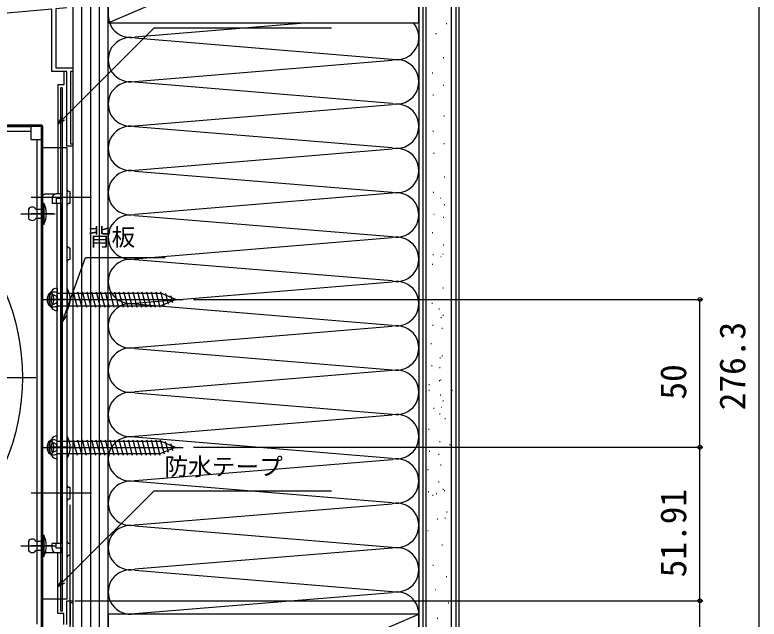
# Model space of a CAD drawing. Units: millimetres, scale not verified. Extents: x -525 to 525, y -783 to 779.
# Drawn here: x -87.5 to 164, y 350.4 to 554.8 of the extents above; entities that cross this region are included whole.
import ezdxf
from ezdxf.enums import TextEntityAlignment as Align

# ---------------------------------------------------------------- set-up
doc = ezdxf.new("R2010")
doc.units = ezdxf.units.MM
doc.header["$LTSCALE"] = 4
for name, color, linetype in [('0-2_YKK_11', 7, 'Continuous'), ('0-4_YKK_12', 2, 'Continuous'), ('0-5_YKK_13', 4, 'Continuous'), ('0-7_YKK_D', 6, 'Continuous'), ('0-9_YSS_K', 3, 'Continuous'), ('0-A_YSS_KE', 3, 'Continuous')]:
    doc.layers.add(name, color=color, linetype=linetype)
doc.styles.add('ＭＳ ゴシック', font='')
doc.styles.get('ＭＳ ゴシック').set_extended_font_data('MS Gothic')

msp = doc.modelspace()

# ---------------------------------------------------------------- linework, layer by layer
at = {"layer": '0-2_YKK_11'}
for points in [[(-70.029, 557.091), (-73.699, 556.77), (-73.699, 536.898), (-67.999, 536.898), (-67.999, 535.598), (-68.699, 535.598), (-68.699, 511.098), (-67.999, 511.098), (-67.999, 510.398), (-69.999, 510.398), (-69.999, 535.598), (-74.999, 535.598), (-74.999, 556.656), (-91.399, 555.221), (-91.399, 552.898)], [(-69.997, 348.599), (-69.997, 356.599), (-67.997, 356.599), (-67.997, 355.899), (-68.797, 355.899), (-68.797, 348.599)]]:
    msp.add_lwpolyline(points, dxfattribs=at)
at = {"layer": '0-4_YKK_12'}
for p, q in [((-67.999, 578.398), (-67.999, 302.096)), ((-239.5, 432.1), (-80.5, 432.1))]:
    msp.add_line(p, q, dxfattribs=at)
msp.add_circle((-160, 432.1), 75, dxfattribs=at)
at = {"layer": '0-5_YKK_13'}
for p, q in [((-71.597, 530.103), (-71.997, 530.103)), ((-71.997, 353.103), (-71.997, 530.103)), ((-71.597, 530.103), (-71.597, 353.103)), ((-82.1, 516.901), (-118.1, 516.901)), ((-78.501, 517.398), (-117.701, 517.398)), ((-78.501, 516.998), (-117.701, 516.998)), ((-78.501, 345.698), (-78.501, 516.998)), ((-78.101, 345.698), (-78.101, 516.998)), ((-82.1, 515.301), (-118.1, 515.301)), ((-80.1, 512.601), (-80.1, 348.704)), ((-78.5, 348.704), (-78.5, 512.601)), ((-78.101, 509.903), (-70, 509.903)), ((-71.6, 509.903), (-71.6, 357.103)), ((-70, 509.903), (-70, 357.103)), ((-77.1, 494.203), (-73.6, 494.203)), ((-71.6, 494.203), (-73.6, 494.203)), ((-69, 495.003), (-69, 491.003)), ((-61.597, 493.003), (-81.997, 493.003)), ((-78.101, 491.1), (-77.801, 491.1)), ((-78.101, 483.9), (-78.101, 491.1)), ((-77.801, 491.1), (-77.801, 483.9)), ((-74.986, 492.603), (-74.986, 491.003)), ((-73.2, 491.003), (-74.986, 491.003)), ((-73.6, 492.603), (-73.6, 491.003)), ((-71.6, 491.003), (-73.2, 491.003)), ((-73.2, 376.003), (-73.2, 491.003)), ((-71.6, 376.003), (-71.6, 491.003)), ((-82.901, 489.1), (-82.901, 485.9)), ((-80.401, 489.1), (-78.101, 489.1)), ((-78.101, 489.1), (-78.101, 485.9)), ((-85.571, 487.5), (-73.901, 487.5)), ((-74.62, 487.5), (-81.982, 487.5)), ((-78.101, 485.9), (-80.401, 485.9)), ((-77.801, 483.9), (-78.101, 483.9)), ((-69, 476.003), (-69, 472.003)), ((-75.571, 460.653), (-73.452, 459.597)), ((-73.2, 456.649), (-73.2, 460.357)), ((-73.179, 454.703), (-73.179, 462.303)), ((-73.179, 460.603), (-38.249, 460.603)), ((-69.8, 454.903), (-69.8, 462.103)), ((-67.88, 461.103), (-66.487, 455.903)), ((-66.328, 461.103), (-64.934, 455.903)), ((-64.775, 461.103), (-63.381, 455.903)), ((-63.222, 461.103), (-61.828, 455.903)), ((-61.669, 461.103), (-60.275, 455.903)), ((-60.116, 461.103), (-58.723, 455.903)), ((-58.563, 461.103), (-57.17, 455.903)), ((-57.01, 461.103), (-55.617, 455.903)), ((-55.457, 461.103), (-54.064, 455.903)), ((-53.904, 461.103), (-52.511, 455.903)), ((-52.351, 461.103), (-50.958, 455.903)), ((-50.798, 461.103), (-49.405, 455.903)), ((-49.245, 461.103), (-47.852, 455.903)), ((-47.693, 461.103), (-46.299, 455.903)), ((-46.14, 461.103), (-44.746, 455.903)), ((-44.587, 461.103), (-43.193, 455.903)), ((-43.034, 461.103), (-41.641, 455.903)), ((-41.481, 461.103), (-40.088, 455.903)), ((-39.928, 461.103), (-38.535, 455.903)), ((-38.375, 461.103), (-37.085, 456.29)), ((-33.179, 458.503), (-38.249, 460.603)), ((-36.673, 460.546), (-35.688, 456.869)), ((-78.579, 458.503), (-30.679, 458.503)), ((-69.942, 458.503), (-76.135, 458.503)), ((-75.7, 459.982), (-75.7, 457.024)), ((-73.179, 458.503), (-73.452, 459.597)), ((-73.179, 458.503), (-73.452, 457.41)), ((-33.179, 458.503), (-38.249, 456.403)), ((-34.926, 459.822), (-34.29, 457.448)), ((-75.571, 456.353), (-73.452, 457.41)), ((-73.179, 456.403), (-38.249, 456.403)), ((-70, 454.903), (-69.8, 454.903)), ((-75.591, 410.644), (-73.473, 409.588)), ((-73.2, 404.694), (-73.2, 412.294)), ((-73.2, 410.594), (-38.27, 410.594)), ((-73.2, 406.649), (-73.2, 410.357)), ((-69.8, 404.903), (-69.8, 412.103)), ((-67.901, 411.094), (-66.508, 405.894)), ((-66.348, 411.094), (-64.955, 405.894)), ((-64.795, 411.094), (-63.402, 405.894)), ((-63.242, 411.094), (-61.849, 405.894)), ((-61.69, 411.094), (-60.296, 405.894)), ((-60.137, 411.094), (-58.743, 405.894)), ((-58.584, 411.094), (-57.19, 405.894)), ((-57.031, 411.094), (-55.637, 405.894)), ((-55.478, 411.094), (-54.085, 405.894)), ((-53.925, 411.094), (-52.532, 405.894)), ((-52.372, 411.094), (-50.979, 405.894)), ((-50.819, 411.094), (-49.426, 405.894)), ((-49.266, 411.094), (-47.873, 405.894)), ((-47.713, 411.094), (-46.32, 405.894)), ((-46.16, 411.094), (-44.767, 405.894)), ((-44.607, 411.094), (-43.214, 405.894)), ((-43.055, 411.094), (-41.661, 405.894)), ((-41.502, 411.094), (-40.108, 405.894)), ((-39.949, 411.094), (-38.555, 405.894)), ((-38.396, 411.094), (-37.106, 406.281)), ((-33.2, 408.494), (-38.27, 410.594)), ((-36.693, 410.537), (-35.708, 406.86)), ((-78.6, 408.494), (-30.7, 408.494)), ((-69.942, 408.503), (-76.135, 408.503)), ((-75.7, 409.982), (-75.7, 407.024)), ((-73.2, 408.494), (-73.473, 409.588)), ((-73.2, 408.494), (-73.473, 407.401)), ((-72.283, 408.503), (-67.469, 408.503)), ((-33.2, 408.494), (-38.27, 406.394)), ((-34.947, 409.813), (-34.311, 407.439)), ((-75.591, 406.344), (-73.473, 407.401)), ((-73.2, 406.394), (-38.27, 406.394)), ((-70, 404.903), (-69.8, 404.903)), ((-69, 395.003), (-69, 391.003)), ((-61.597, 393.003), (-81.997, 393.003)), ((-77.801, 378.8), (-77.801, 371.6)), ((-85.571, 375.2), (-73.901, 375.2)), ((-82.901, 376.8), (-82.901, 373.6)), ((-74.62, 375.2), (-81.982, 375.2)), ((-74.986, 374.403), (-74.986, 376.003)), ((-73.2, 376.003), (-74.986, 376.003)), ((-73.6, 374.403), (-73.6, 376.003)), ((-71.6, 376.003), (-73.2, 376.003)), ((-69, 376.003), (-69, 372.003)), ((-73.6, 372.803), (-77.1, 372.803)), ((-71.6, 374.403), (-73.6, 374.403)), ((-71.6, 372.803), (-73.6, 372.803)), ((-71.6, 372.803), (-71.6, 374.403)), ((-77.801, 371.6), (-78.101, 371.6)), ((-70, 357.103), (-78.501, 357.103)), ((-71.597, 353.103), (-71.997, 353.103))]:
    msp.add_line(p, q, dxfattribs=at)
for points in [[(-82.1, 516.901), (-82.1, 512.601), (-78.5, 512.601)], [(-71.6, 494.203), (-71.6, 492.603), (-73.6, 492.603)], [(-69.8, 462.103), (-70, 462.103), (-70, 454.903)], [(-69.8, 412.103), (-70, 412.103), (-70, 404.903)], [(-78.101, 371.6), (-78.101, 378.8), (-77.801, 378.8)], [(-80.401, 376.8), (-78.101, 376.8), (-78.101, 373.6), (-80.401, 373.6)]]:
    msp.add_lwpolyline(points, dxfattribs=at)
for points in [[(-76.611, 458.503), (-76.578, 457.965), (-76.482, 457.457), (-76.328, 457.011), (-76.125, 456.651), (-75.885, 456.399), (-75.621, 456.269), (-75.35, 456.269), (-75.087, 456.399), (-74.847, 456.651), (-74.644, 457.011), (-74.489, 457.457), (-74.393, 457.965), (-74.361, 458.503), (-74.393, 459.041), (-74.489, 459.549), (-74.644, 459.995), (-74.847, 460.355), (-75.087, 460.607), (-75.35, 460.737), (-75.621, 460.737), (-75.885, 460.607), (-76.125, 460.355), (-76.328, 459.995), (-76.482, 459.549), (-76.578, 459.041)], [(-76.611, 408.503), (-76.578, 407.965), (-76.482, 407.457), (-76.328, 407.011), (-76.125, 406.651), (-75.885, 406.399), (-75.621, 406.269), (-75.35, 406.269), (-75.087, 406.399), (-74.847, 406.651), (-74.644, 407.011), (-74.489, 407.457), (-74.393, 407.965), (-74.361, 408.503), (-74.393, 409.041), (-74.489, 409.549), (-74.644, 409.995), (-74.847, 410.355), (-75.087, 410.607), (-75.35, 410.737), (-75.621, 410.737), (-75.885, 410.607), (-76.125, 410.355), (-76.328, 409.995), (-76.482, 409.549), (-76.578, 409.041)]]:
    msp.add_lwpolyline(points, close=True, dxfattribs=at)
for centre, radius, start, end in [((-78.501, 516.998), 0.4, 0, 90), ((-69, 496.003), 1, 180, 270), ((-76.985, 492.703), 1.504, 94.40195, 137.93104), ((-73.485, 492.703), 1.504, 94.40195, 183.81126), ((-84.551, 487.5), 7.65, 331.92751, 28.07249), ((-69, 490.003), 1, 90, 180), ((-81.651, 488.271), 1.5, 33.55731, 146.44269), ((-81.651, 486.729), 1.5, 213.55731, 326.44269), ((-69, 477.003), 1, 180, 270), ((-69, 471.003), 1, 90, 180), ((-71.279, 458.503), 4.8, 144.29996, 215.70004), ((-74.7, 459.982), 1, 99.59407, 180), ((-73.228, 459.904), 2.4, 88.83014, 144.29996), ((-74.45, 458.503), 2.5, 67.97569, 99.59407), ((-73.7, 460.357), 0.5, 0, 67.97569), ((-75.78, 458.503), 6.98, 328.95178, 31.04822), ((-71.856, 458.621), 3.371, 150.598, 181.99958), ((-71.856, 458.385), 3.371, 178.00042, 209.402), ((-74.7, 457.024), 1, 180, 260.40593), ((-73.228, 457.103), 2.4, 215.70004, 271.16986), ((-74.45, 458.503), 2.5, 260.40593, 292.02431), ((-73.7, 456.649), 0.5, 292.02431, 0), ((-71.3, 408.494), 4.8, 144.29996, 215.70004), ((-74.7, 409.982), 1, 99.59407, 180), ((-71.856, 408.621), 3.371, 150.598, 181.99958), ((-73.249, 409.895), 2.4, 88.83014, 144.29996), ((-74.45, 408.503), 2.5, 67.97569, 99.59407), ((-73.7, 410.357), 0.5, 0, 67.97569), ((-75.78, 408.503), 6.98, 328.95178, 31.04822), ((-71.856, 408.385), 3.371, 178.00042, 209.402), ((-74.7, 407.024), 1, 180, 260.40593), ((-73.249, 407.094), 2.4, 215.70004, 271.16986), ((-74.45, 408.503), 2.5, 260.40593, 292.02431), ((-73.7, 406.649), 0.5, 292.02431, 0), ((-69, 396.003), 1, 180, 270), ((-69, 390.003), 1, 90, 180), ((-81.651, 375.971), 1.5, 33.55731, 146.44269), ((-84.551, 375.2), 7.65, 331.92751, 28.07249), ((-69, 377.003), 1, 180, 270), ((-81.651, 374.429), 1.5, 213.55731, 326.44269), ((-76.985, 374.303), 1.504, 222.06896, 265.59805), ((-73.485, 374.303), 1.504, 176.18874, 265.59805), ((-69, 371.003), 1, 90, 180)]:
    msp.add_arc(centre, radius, start, end, dxfattribs=at)
at = {"layer": '0-7_YKK_D'}
for p, q in [((164.003, 302.099), (164.003, 578.398)), ((-27.201, 458.501), (145.003, 458.501)), ((144.003, 408.505), (144.003, 458.501)), ((-27.201, 408.505), (145.003, 408.505)), ((-27.201, 408.505), (145.003, 408.505)), ((144.003, 356.599), (144.003, 408.505)), ((-67.297, 356.599), (145.003, 356.599)), ((-23.997, 356.599), (145.003, 356.599)), ((144.003, 302.099), (144.003, 356.599))]:
    msp.add_line(p, q, dxfattribs=at)
for points in [[(-72.997, 517.795), (-71.194, 519.598), (-40.444, 550.348), (19.482, 550.348)], [(-70.711, 519.115), (-72.997, 517.795), (-71.677, 520.081)], [(-71.572, 450.962), (-70.7, 453.358), (-63.657, 472.707), (-36.695, 472.707)], [(-70.058, 453.124), (-71.572, 450.962), (-71.342, 453.592)], [(-72.997, 361.281), (-71.194, 363.084), (-40.444, 393.835), (19.482, 393.835)], [(-70.711, 362.601), (-72.997, 361.281), (-71.677, 363.567)]]:
    msp.add_lwpolyline(points, dxfattribs=at)
for centre in [(144.003, 458.501), (144.003, 408.505), (144.003, 408.505), (144.003, 356.599), (144.003, 356.599)]:
    msp.add_circle(centre, 0.637, dxfattribs=at)
at = {"layer": '0-9_YSS_K'}
for p, q in [((-67.997, 662.099), (-67.997, 307.099)), ((-64.997, 662.099), (-64.997, 307.099)), ((-61.997, 662.099), (-61.997, 307.099)), ((-58.997, 662.099), (-58.997, 307.099)), ((-55.997, 307.099), (-55.997, 662.099)), ((-55.997, 352.099), (-55.997, 662.099)), ((50.503, 292.099), (50.503, 662.101)), ((60.003, 292.099), (60.003, 662.101)), ((62.503, 662.101), (62.503, 292.099)), ((49.003, 633.38), (49.003, 352.099)), ((-55.997, 552.1), (49.003, 597.1)), ((11.651, 552.1), (-46.966, 547.257)), ((58.279, 551.825), (58.479, 551.825)), ((54.757, 548.509), (54.957, 548.509)), ((-46.966, 546.941), (39.971, 539.757)), ((-46.966, 532.257), (39.971, 539.441)), ((57.23, 540.351), (57.43, 540.351)), ((53.5, 535.171), (53.7, 535.171)), ((39.971, 524.757), (-46.966, 531.941)), ((57.23, 531.027), (57.43, 531.027)), ((53.708, 527.712), (53.908, 527.712)), ((-46.966, 517.257), (39.971, 524.441)), ((57.472, 520.587), (57.672, 520.587)), ((39.971, 509.757), (-46.966, 516.941)), ((53.742, 515.407), (53.942, 515.407)), ((57.472, 511.263), (57.672, 511.263)), ((-46.966, 502.257), (39.971, 509.441)), ((53.95, 507.948), (54.15, 507.948)), ((-46.966, 501.941), (39.971, 494.757)), ((57.541, 499.949), (57.741, 499.949)), ((39.971, 494.441), (-46.966, 487.257)), ((53.811, 494.769), (54.011, 494.769)), ((56.15, 492.789), (56.35, 492.789)), ((57.541, 490.625), (57.741, 490.625)), ((-46.966, 486.941), (39.971, 479.757)), ((54.019, 487.309), (54.219, 487.309)), ((57.221, 486.302), (57.421, 486.302)), ((53.491, 481.122), (53.691, 481.122)), ((-46.966, 472.257), (39.971, 479.441)), ((57.221, 476.978), (57.421, 476.978)), ((53.698, 473.663), (53.898, 473.663)), ((56.392, 473.025), (56.592, 473.025)), ((57.05, 473.786), (57.25, 473.786)), ((39.971, 464.757), (-46.966, 471.941)), ((53.527, 470.471), (53.727, 470.471)), ((-46.966, 457.257), (39.971, 464.441)), ((57.119, 462.472), (57.319, 462.472)), ((39.971, 449.757), (-46.966, 456.941)), ((53.389, 457.292), (53.589, 457.292)), ((55.727, 455.312), (55.927, 455.312)), ((57.119, 453.148), (57.319, 453.148)), ((56.461, 452.387), (56.661, 452.387)), ((-46.966, 442.257), (39.971, 449.441)), ((53.596, 449.832), (53.796, 449.832)), ((56.799, 448.825), (56.999, 448.825)), ((53.069, 443.645), (53.269, 443.645)), ((-46.966, 441.941), (39.971, 434.757)), ((56.141, 438.74), (56.341, 438.74)), ((56.799, 439.501), (56.999, 439.501)), ((53.276, 436.186), (53.476, 436.186)), ((55.97, 435.548), (56.17, 435.548)), ((39.971, 434.441), (-46.966, 427.257)), ((55.915, 431.141), (56.115, 431.141)), ((56.358, 431.384), (56.558, 431.384)), ((52.357, 429.783), (52.557, 429.783)), ((52.392, 427.825), (52.592, 427.825)), ((60.197, 427.875), (60.397, 427.875)), ((-46.966, 426.941), (39.971, 419.757)), ((56.195, 426.275), (56.395, 426.275)), ((57.159, 424.181), (57.359, 424.181)), ((53.957, 421.78), (54.157, 421.78)), ((56.601, 422.079), (56.801, 422.079)), ((-46.966, 412.257), (39.971, 419.441)), ((55.983, 419.826), (56.183, 419.826)), ((57.796, 418.272), (57.996, 418.272)), ((52.254, 414.646), (52.454, 414.646)), ((39.971, 404.757), (-46.966, 411.941)), ((55.983, 410.502), (56.183, 410.502)), ((59.396, 409.468), (59.596, 409.468)), ((52.461, 407.187), (52.661, 407.187)), ((55.663, 406.18), (55.863, 406.18)), ((-46.966, 397.257), (39.971, 404.441)), ((56.337, 402.537), (56.537, 402.537)), ((51.934, 401), (52.134, 401)), ((39.971, 389.757), (-46.966, 396.941)), ((55.663, 396.856), (55.863, 396.856)), ((52.141, 393.541), (52.341, 393.541)), ((54.834, 392.903), (55.034, 392.903)), ((57.083, 394.332), (57.283, 394.332)), ((57.586, 393.938), (57.786, 393.938)), ((53.584, 392.337), (53.784, 392.337)), ((-46.966, 382.257), (39.971, 389.441)), ((58.386, 386.735), (58.586, 386.735)), ((55.185, 384.334), (55.385, 384.334)), ((57.829, 384.634), (58.029, 384.634)), ((-46.966, 381.941), (39.971, 374.757)), ((51.984, 380.333), (52.184, 380.333)), ((56.786, 375.531), (56.986, 375.531)), ((39.971, 374.441), (-46.966, 367.257)), ((53.726, 368.6), (53.926, 368.6)), ((-46.966, 366.941), (39.971, 359.757)), ((58.202, 364.87), (58.402, 364.87)), ((54.472, 360.394), (54.672, 360.394)), ((-46.966, 352.257), (39.971, 359.441)), ((58.948, 355.918), (59.148, 355.918)), ((-55.997, 307.099), (49.003, 352.099)), ((55.218, 350.696), (55.418, 350.696))]:
    msp.add_line(p, q, dxfattribs=at)
for centre, start, end in [((-48.497, 554.599), 180, 281.78353), ((41.503, 547.099), 258.21646, 41.82811), ((-48.497, 539.599), 78.21648, 281.78352), ((41.503, 532.099), 258.21646, 101.78354), ((-48.497, 524.599), 78.21648, 281.78353), ((41.503, 517.099), 258.21646, 101.78354), ((-48.497, 509.599), 78.21649, 281.78353), ((41.503, 502.099), 258.21646, 101.78354), ((-48.497, 494.599), 78.21649, 281.78353), ((41.503, 487.099), 258.21646, 101.78354), ((-48.497, 479.599), 78.21648, 281.78352), ((41.503, 472.099), 258.21646, 101.78354), ((-48.497, 464.599), 78.21648, 281.78353), ((41.503, 457.099), 258.21646, 101.78354), ((-48.497, 449.599), 78.21649, 281.78353), ((41.503, 442.099), 258.21646, 101.78354), ((-48.497, 434.599), 78.21649, 281.78353), ((41.503, 427.099), 258.21646, 101.78354), ((-48.497, 419.599), 78.21648, 281.78352), ((41.503, 412.099), 258.21646, 101.78354), ((-48.497, 404.599), 78.21648, 281.78353), ((41.503, 397.099), 258.21646, 101.78354), ((-48.497, 389.599), 78.21649, 281.78353), ((41.503, 382.099), 258.21646, 101.78354), ((-48.497, 374.599), 78.21649, 281.78353), ((41.503, 367.099), 258.21646, 101.78354), ((-48.497, 359.599), 78.21649, 281.78353), ((41.503, 352.099), 0, 101.78354)]:
    msp.add_arc(centre, 7.5, start, end, dxfattribs=at)
at = {"layer": '0-A_YSS_KE'}
for p, q in [((49.003, 662.101), (49.003, 292.099)), ((51.502, 306.099), (51.502, 662.101)), ((-68.997, 389.099), (-68.997, 333.099))]:
    msp.add_line(p, q, dxfattribs=at)
for points in [[(61.503, 662.101), (61.503, 292.099), (49.003, 292.099)], [(-70.999, 535.598), (-70.999, 531.099), (-72.997, 531.099), (-72.997, 494.203)], [(-70.999, 348.548), (-70.999, 352.254), (-72.997, 352.254), (-72.997, 372.803)]]:
    msp.add_lwpolyline(points, dxfattribs=at)
for points in [[(49.003, 552.1), (49.003, 597.1), (-55.997, 597.1), (-55.997, 552.1)], [(49.003, 307.099), (49.003, 352.099), (-55.997, 352.099), (-55.997, 307.099)]]:
    msp.add_lwpolyline(points, close=True, dxfattribs=at)

# ---------------------------------------------------------------- texts
at = {"layer": '0-7_YKK_D', "style": 'ＭＳ ゴシック'}
for s, p in [('背板', (-62.848, 474.878)), ('防水テープ', (-36.987, 397.281))]:
    msp.add_text(s, height=5.865, dxfattribs=at).set_placement(p, align=Align.BOTTOM_LEFT)
for s, p in [('276.3', (162.003, 421.021)), ('50', (142.003, 424.639)), ('51.91', (142.003, 364.518))]:
    msp.add_text(s, height=8.798, rotation=90, dxfattribs=at).set_placement(p, align=Align.BOTTOM_LEFT)

doc.saveas('drawing.dxf')
